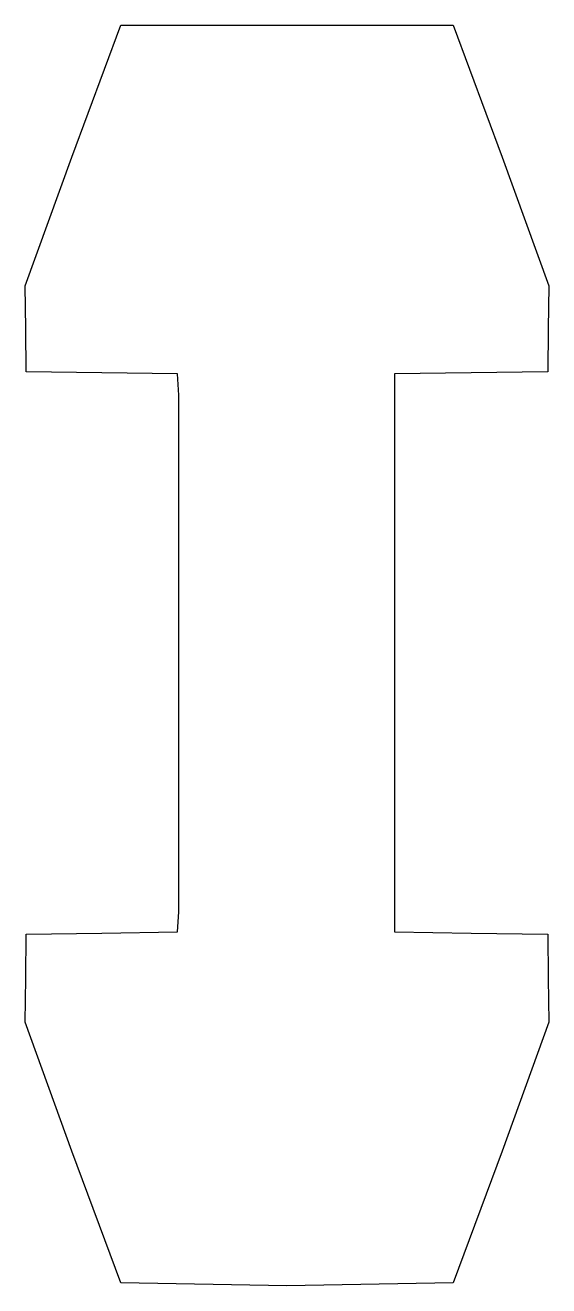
# Model space of a CAD drawing. Extents: x -1.35 to 1.35, y -3.25 to 3.25.
import ezdxf

# ---------------------------------------------------------------- set-up
doc = ezdxf.new("R2010")
doc.units = 0
doc.layers.add('Calque_1', color=7, linetype='CONTINUOUS')

msp = doc.modelspace()

# ---------------------------------------------------------------- linework, layer by layer
at = {"layer": 'Calque_1', "color": 7}
msp.add_lwpolyline([(-0.857109, -3.235027), (-1.109344, -2.555295), (-1.349991, -1.890605), (-1.3471, -1.663896), (-1.34421, -1.437159), (-0.954816, -1.431514), (-0.565422, -1.42587), (-0.558551, -1.322266), (-0.558615, 1.342448), (-0.565421, 1.451809), (-0.954815, 1.457453), (-1.344209, 1.463098), (-1.347104, 1.68405), (-1.35, 1.905001), (-1.109349, 2.569691), (-0.857109, 3.249452), (0.857109, 3.249452), (1.109349, 2.569691), (1.35, 1.905001), (1.347104, 1.68405), (1.344209, 1.463098), (0.949481, 1.457453), (0.554753, 1.451809), (0.554753, 0.012955), (0.554753, -1.42587), (0.949481, -1.431514), (1.344209, -1.437159), (1.347099, -1.663896), (1.349989, -1.890605), (1.109343, -2.555295), (0.857108, -3.235027), (-0.000001, -3.249985), (-0.85711, -3.235027), (-0.857109, -3.235027)], close=True, dxfattribs=at)

doc.saveas('drawing.dxf')
